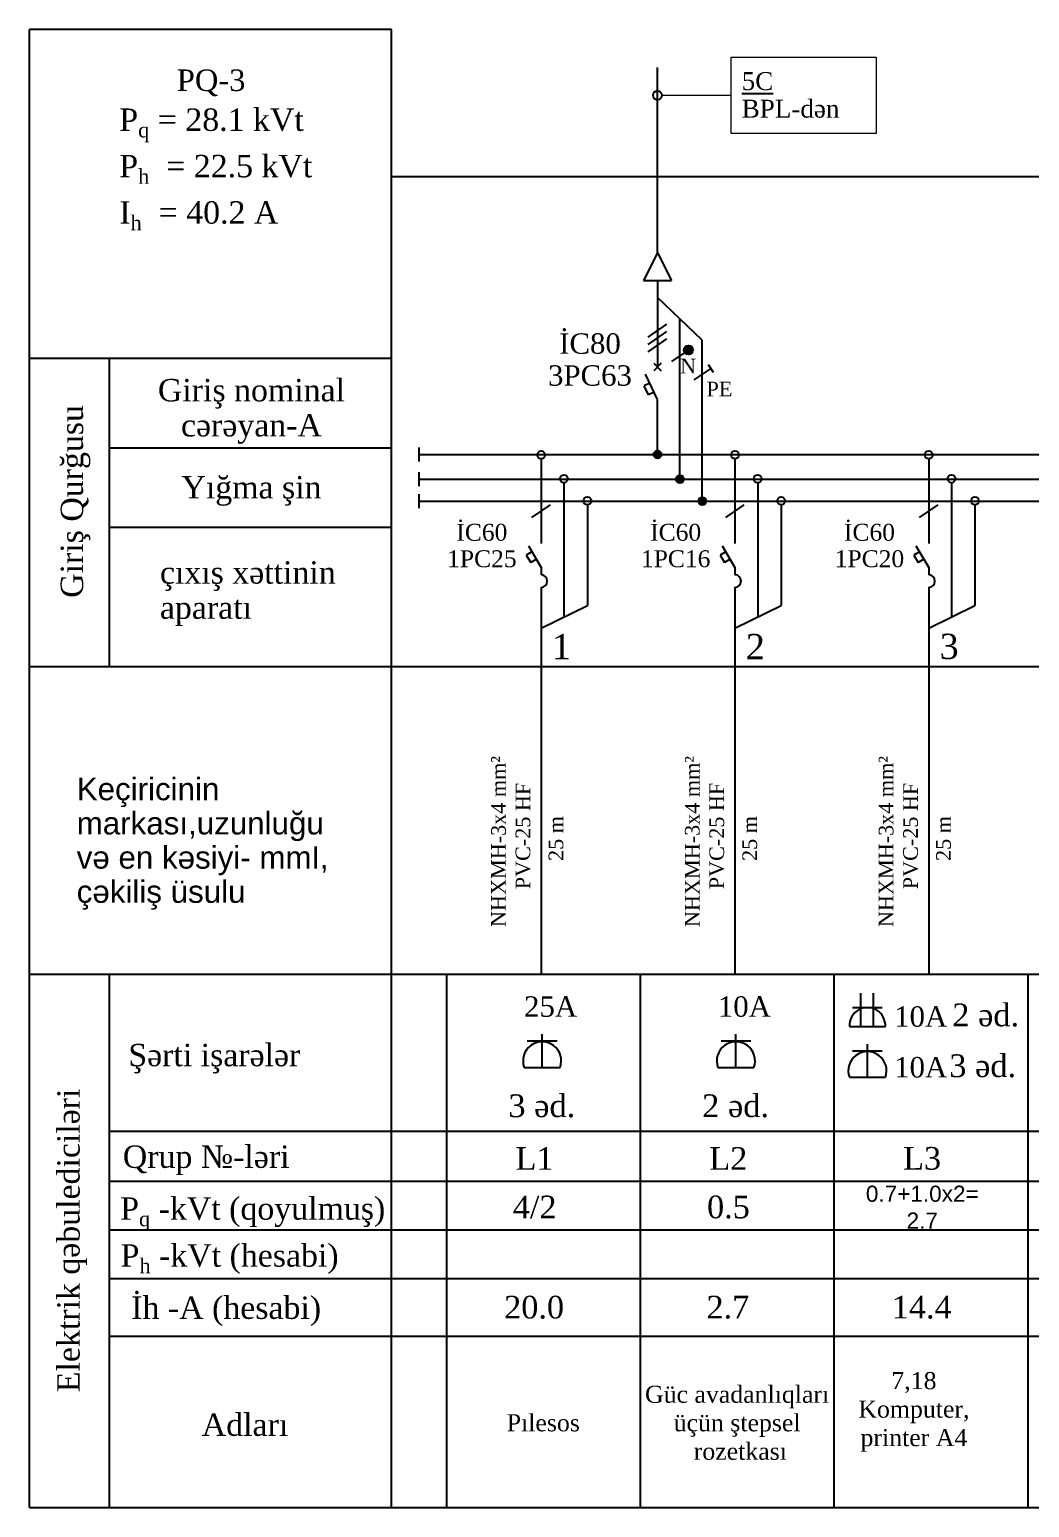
# Model space of a CAD drawing. Header units: millimetres. Extents: x 42452 to 2852333, y -419346 to 834876.
# Drawn here: x 2588714 to 2598011, y 223321 to 237063 of the extents above; entities that cross this region are included whole.
import ezdxf

# ---------------------------------------------------------------- set-up
doc = ezdxf.new("R2010")
doc.units = ezdxf.units.MM
doc.layers.add('1111', color=7, linetype='Continuous')
doc.layers.add('Elektrik isiqlandirma_Lightening.ET-XET', color=7, linetype='Continuous')
doc.styles.add('GENERATED_STYLE_3', font='ARIAALB2.TTF')

# ---------------------------------------------------------------- blocks, each defined once
blk = doc.blocks.new('Line_153', base_point=(156360232, 84644485))
at = {"layer": 'Elektrik isiqlandirma_Lightening.ET-XET', "linetype": 'Continuous'}
for p, q in [((156360232, 84644485), (156360042, 84644359)), ((156360260, 84644443), (156360204, 84644527))]:
    blk.add_line(p, q, dxfattribs=at)
blk = doc.blocks.new('Line_154', base_point=(156359982, 84644692))
at = {"layer": 'Elektrik isiqlandirma_Lightening.ET-XET', "linetype": 'Continuous', "lineweight": 0, "true_color": 0x000000}
blk.add_hatch(color=18, dxfattribs=at).paths.add_polyline_path([(156360033, 84644692), (156360029, 84644712), (156360018, 84644728), (156360002, 84644739), (156359982, 84644743), (156359963, 84644739), (156359947, 84644728), (156359936, 84644712), (156359932, 84644692), (156359936, 84644673), (156359947, 84644656), (156359963, 84644646), (156359982, 84644642), (156360002, 84644646), (156360018, 84644656), (156360029, 84644673)])
at = {"layer": 'Elektrik isiqlandirma_Lightening.ET-XET', "linetype": 'Continuous'}
blk.add_line((156359940, 84644664), (156359792, 84644566), dxfattribs=at)
blk.add_circle((156359982, 84644692), 50.6, dxfattribs=at)
blk = doc.blocks.new('Line_155', base_point=(156360137, 84643008))
at = {"layer": 'Elektrik isiqlandirma_Lightening.ET-XET', "linetype": 'Continuous', "lineweight": 0, "true_color": 0x000000}
blk.add_hatch(color=18, dxfattribs=at).paths.add_polyline_path([(156360181, 84643008), (156360178, 84643024), (156360168, 84643039), (156360154, 84643048), (156360137, 84643052), (156360120, 84643048), (156360106, 84643039), (156360096, 84643024), (156360093, 84643008), (156360096, 84642991), (156360106, 84642976), (156360120, 84642967), (156360137, 84642963), (156360154, 84642967), (156360168, 84642976), (156360178, 84642991)])
at = {"layer": 'Elektrik isiqlandirma_Lightening.ET-XET', "linetype": 'Continuous'}
blk.add_line((156360137, 84643052), (156360137, 84644803), dxfattribs=at)
blk.add_circle((156360137, 84643008), 44.2, dxfattribs=at)
blk = doc.blocks.new('Line_156', base_point=(156359637, 84643528))
at = {"layer": 'Elektrik isiqlandirma_Lightening.ET-XET', "linetype": 'Continuous', "lineweight": 0, "true_color": 0x000000}
blk.add_hatch(color=18, dxfattribs=at).paths.add_polyline_path([(156359681, 84643528), (156359678, 84643545), (156359668, 84643559), (156359654, 84643569), (156359637, 84643572), (156359620, 84643569), (156359606, 84643559), (156359596, 84643545), (156359593, 84643528), (156359596, 84643511), (156359606, 84643496), (156359620, 84643487), (156359637, 84643483), (156359654, 84643487), (156359668, 84643496), (156359678, 84643511)])
at = {"layer": 'Elektrik isiqlandirma_Lightening.ET-XET', "linetype": 'Continuous'}
blk.add_line((156359637, 84643572), (156359637, 84644139), dxfattribs=at)
blk.add_circle((156359637, 84643528), 44.2, dxfattribs=at)
blk = doc.blocks.new('Line_157', base_point=(156359887, 84643252))
at = {"layer": 'Elektrik isiqlandirma_Lightening.ET-XET', "linetype": 'Continuous', "lineweight": 0, "true_color": 0x000000}
blk.add_hatch(color=18, dxfattribs=at).paths.add_polyline_path([(156359931, 84643252), (156359928, 84643269), (156359918, 84643283), (156359904, 84643293), (156359887, 84643296), (156359870, 84643293), (156359856, 84643283), (156359846, 84643269), (156359843, 84643252), (156359846, 84643235), (156359856, 84643221), (156359870, 84643211), (156359887, 84643208), (156359904, 84643211), (156359918, 84643221), (156359928, 84643235)])
at = {"layer": 'Elektrik isiqlandirma_Lightening.ET-XET', "linetype": 'Continuous'}
blk.add_line((156359887, 84643296), (156359887, 84645041), dxfattribs=at)
blk.add_circle((156359887, 84643252), 44.2, dxfattribs=at)
blk = doc.blocks.new('cdvgjyfv fvuf ufu')
at = {"layer": '1111', "color": 0, "ltscale": 20}
for p, q in [((0, 0), (0, 840)), ((-375, 670), (375, 670)), ((-454, 0), (454, 0))]:
    blk.add_line(p, q, dxfattribs=at)
blk.add_arc((0, 165), 483, 340.0346, 199.9654, dxfattribs=at)
blk = doc.blocks.new('Line_167', base_point=(156363518, 84643528))
at = {"layer": 'Elektrik isiqlandirma_Lightening.ET-XET', "linetype": 'Continuous'}
blk.add_line((156363518, 84643483), (156363518, 84642531), dxfattribs=at)
blk.add_circle((156363518, 84643528), 44.2, dxfattribs=at)
blk = doc.blocks.new('Line_168', base_point=(156364038, 84643010))
at = {"layer": 'Elektrik isiqlandirma_Lightening.ET-XET', "linetype": 'Continuous'}
blk.add_line((156364038, 84642966), (156364038, 84641833), dxfattribs=at)
blk.add_circle((156364038, 84643010), 44.2, dxfattribs=at)
blk = doc.blocks.new('Line_169', base_point=(156363773, 84643259))
at = {"layer": 'Elektrik isiqlandirma_Lightening.ET-XET', "linetype": 'Continuous'}
blk.add_line((156363773, 84643215), (156363773, 84642531), dxfattribs=at)
blk.add_circle((156363773, 84643259), 44.2, dxfattribs=at)

msp = doc.modelspace()

# ---------------------------------------------------------------- linework, layer by layer
at = {"linetype": 'Continuous'}
for p, q in [((2588714.43095, 223321.0444), (2588714.43095, 237062.79762)), ((2592081.1156, 237062.79762), (2588714.43095, 237062.79762)), ((2592081.1156, 223321.0444), (2592081.1156, 237062.79762)), ((2592081.1156, 234005.40307), (2588714.43095, 234005.40307)), ((2589456.57772, 231138.40145), (2589456.57772, 234005.40307)), ((2592081.1156, 233171.93322), (2589456.57772, 233171.93322)), ((2592081.1156, 232432.30214), (2589456.57772, 232432.30214)), ((2592081.1156, 231138.40145), (2588714.43095, 231138.40145)), ((2589456.57772, 223321.0444), (2589456.57772, 228278.921))]:
    msp.add_line(p, q, dxfattribs=at)
at = {"color": 92, "lineweight": 25}
for p, q in [((2596443.25026, 227791.92982), (2596443.25026, 228101.53227)), ((2596561.24448, 227791.92982), (2596561.24448, 228101.53227)), ((2596366.53997, 227969.29749), (2596642.94142, 227969.29749)), ((2596337.62022, 227791.92982), (2596671.86116, 227791.92982))]:
    msp.add_line(p, q, dxfattribs=at)
at = {"linetype": 'Continuous'}
for centre in [(2593468.59955, 231934.14188), (2595270.5289, 231934.14188), (2597072.45824, 231934.14188)]:
    msp.add_arc(centre, 59.57369, 272.96227837, 87.03772163, dxfattribs=at)
at = {"color": 92, "lineweight": 25}
msp.add_ellipse((2596504.74069, 227801.88164), major_axis=(-167.41652, 0), ratio=0.9999959924, start_param=3.0821138772, end_param=6.3426640837, dxfattribs=at)
at = {"layer": 'Elektrik isiqlandirma_Lightening.ET-XET', "linetype": 'Continuous'}
for p, q in [((2594553.07209, 234988.08279), (2594553.07209, 236709.72265)), ((2592081.1156, 235695.67184), (2627930.7253, 235695.67184)), ((2594553.07209, 234988.08279), (2594423.89835, 234729.73531)), ((2594553.07209, 234988.08279), (2594682.24583, 234729.73531)), ((2594423.89835, 234729.73531), (2594682.24583, 234729.73531)), ((2594553.07209, 234729.73531), (2594553.07209, 233925.40084)), ((2594969.84796, 234175.16498), (2594553.07209, 234571.2568)), ((2594467.17736, 234203.70436), (2594638.96682, 234322.8775)), ((2594467.06857, 234135.28249), (2594639.07561, 234254.14136)), ((2594467.06857, 234066.79024), (2594639.07561, 234185.64911)), ((2594517.70702, 233960.44776), (2594588.43716, 233890.35392)), ((2594588.43716, 233960.44776), (2594517.70702, 233890.35392)), ((2594482.03994, 233773.64894), (2594430.51159, 233748.86939)), ((2594469.73128, 233664.83743), (2594430.51159, 233748.86939)), ((2594553.07209, 233621.45574), (2594442.74421, 233857.84381)), ((2594521.25964, 233689.61698), (2594469.73128, 233664.83743)), ((2592335.16356, 233176.50029), (2592335.16356, 233047.15547)), ((2592335.16356, 233111.82788), (2627930.7253, 233111.82788)), ((2592335.16356, 232946.6412), (2592335.16356, 232817.29637)), ((2592335.16356, 232881.96878), (2627930.7253, 232881.96878)), ((2592335.16356, 232742.90245), (2592335.16356, 232613.55763)), ((2592335.16356, 232678.23004), (2627930.7253, 232678.23004)), ((2593385.32685, 232526.18818), (2593557.67483, 232643.23177)), ((2595187.25619, 232526.18818), (2595359.60417, 232643.23177)), ((2596989.18554, 232526.18818), (2597161.53352, 232643.23177)), ((2593352.78328, 232261.19662), (2593471.67822, 232061.34298)), ((2593682.71109, 232284.11692), (2593682.71109, 231600.00411)), ((2595154.71263, 232261.19662), (2595273.60757, 232061.34298)), ((2595484.64043, 232284.11692), (2595484.64043, 231600.00411)), ((2596956.64197, 232261.19662), (2597075.53691, 232061.34298)), ((2597286.56978, 232284.11692), (2597286.56978, 231600.00411)), ((2593385.47406, 232206.24584), (2593333.00909, 232176.68004)), ((2593333.00909, 232176.68004), (2593374.28707, 232107.29479)), ((2593426.75204, 232136.86059), (2593374.28707, 232107.29479)), ((2595187.4034, 232206.24584), (2595134.93844, 232176.68004)), ((2595134.93844, 232176.68004), (2595176.21642, 232107.29479)), ((2595228.68138, 232136.86059), (2595176.21642, 232107.29479)), ((2596989.33275, 232206.24584), (2596936.86778, 232176.68004)), ((2596936.86778, 232176.68004), (2596978.14576, 232107.29479)), ((2597030.61073, 232136.86059), (2596978.14576, 232107.29479)), ((2593471.67822, 232061.34298), (2593471.67822, 231993.63597)), ((2595273.60757, 232061.34298), (2595273.60757, 231993.63597)), ((2597075.53691, 232061.34298), (2597075.53691, 231993.63597)), ((2593471.67822, 231878.24307), (2593471.67822, 228278.921)), ((2595273.60757, 231878.24307), (2595273.60757, 228278.921)), ((2597075.53691, 231878.24307), (2597075.53691, 228278.921)), ((2593471.67822, 231495.81807), (2593901.33474, 231707.9377)), ((2595273.60757, 231495.81807), (2595703.26409, 231707.9377)), ((2597075.53691, 231495.81807), (2597505.19343, 231707.9377)), ((2625145.1755, 231138.40145), (2588719.22769, 231138.40145)), ((2588714.43095, 228278.921), (2627930.7253, 228278.921)), ((2592593.36137, 223321.0444), (2592593.36137, 228278.921)), ((2594395.29071, 223321.0444), (2594395.29071, 228278.921)), ((2596197.22006, 223321.0444), (2596197.22006, 228278.921)), ((2597999.1494, 223321.0444), (2597999.1494, 228278.921)), ((2589456.57772, 226819.72174), (2627930.7253, 226819.72174)), ((2589456.57772, 226354.91467), (2627930.7253, 226354.91467)), ((2589456.57772, 225901.80399), (2627930.7253, 225901.80399)), ((2589456.57772, 225449.57127), (2627930.7253, 225449.57127)), ((2589456.57772, 224912.84081), (2627930.7253, 224912.84081)), ((2588714.43095, 223321.0444), (2627930.7253, 223321.0444))]:
    msp.add_line(p, q, dxfattribs=at)
at = {"layer": 'Elektrik isiqlandirma_Lightening.ET-XET', "color": 8, "linetype": 'Continuous', "lineweight": 18}
for p, q in [((2594594.74937, 236451.83879), (2595108.74862, 236451.83879)), ((2595108.74862, 236451.83879), (2595238.80621, 236451.83879))]:
    msp.add_line(p, q, dxfattribs=at)
at = {"layer": 'Elektrik isiqlandirma_Lightening.ET-XET', "color": 1, "lineweight": 18, "flags": 128}
msp.add_lwpolyline([(2595238.80621, 236806.63633), (2596585.64894, 236806.63633), (2596585.64894, 236097.04125), (2595238.80621, 236097.04125)], close=True, dxfattribs=at)
at = {"layer": 'Elektrik isiqlandirma_Lightening.ET-XET', "linetype": 'Continuous'}
msp.add_circle((2594553.07209, 236451.83879), 41.67728, dxfattribs=at)

# ---------------------------------------------------------------- block references
at = {"color": 92, "lineweight": 25, "xscale": 0.3684981411695097, "yscale": 0.3684966643921281, "zscale": 0.3684967944412932}
for p in [(2593480.47308, 227412.37497), (2595282.40243, 227412.37497), (2596504.74069, 227320.39184)]:
    msp.add_blockref('cdvgjyfv fvuf ufu', p, dxfattribs=at)
at = {"layer": 'Elektrik isiqlandirma_Lightening.ET-XET', "linetype": 'Continuous'}
for name, p, xscale, yscale, zscale in [('Line_157', (2594761.46002, 232881.96878), 0.8335455826161055, 0.8335455826161055, 0.8335455826161055), ('Line_155', (2594969.84796, 232678.23004), 0.8335455826161055, 0.8335455826161055, 0.8335455826161055), ('Line_154', (2594840.98146, 234082.50703), 0.8335455826161055, 0.8335455826161055, 0.8335455826161055), ('Line_153', (2595049.36939, 233909.94465), 0.8335455826161055, 0.8335455826161055, 0.8335455826161055), ('Line_156', (2594553.07209, 233111.82788), 0.8335455826161055, 0.8335455826161055, 0.8335455826161055), ('Line_167', (2593471.50084, 233107.6928), 0.8259916270630292, 0.8259916270630292, 0.8259916270630292), ('Line_167', (2595273.43018, 233107.6928), 0.8259916270630292, 0.8259916270630292, 0.8259916270630292), ('Line_167', (2597075.35953, 233107.6928), 0.8259916270630292, 0.8259916270630292, 0.8259916270630292), ('Line_169', (2593682.71109, 232885.87338), 0.8259916270630292, 0.8259916270630292, 0.8259916270630292), ('Line_169', (2595484.64043, 232885.87338), 0.8259916270630292, 0.8259916270630292, 0.8259916270630292), ('Line_169', (2597286.56978, 232885.87338), 0.8259916270630292, 0.8259916270630292, 0.8259916270630292), ('Line_168', (2593901.33474, 232679.92869), 0.8259916270630292, 0.8259916270630292, 0.8259916270630292), ('Line_168', (2595703.26409, 232679.92869), 0.8259916270630292, 0.8259916270630292, 0.8259916270630292), ('Line_168', (2597505.19343, 232679.92869), 0.8259916270630292, 0.8259916270630292, 0.8259916270630292)]:
    msp.add_blockref(name, p, dxfattribs=dict(at, xscale=xscale, yscale=yscale, zscale=zscale))

# ---------------------------------------------------------------- texts
at = {"linetype": 'Continuous', "style": 'GENERATED_STYLE_3'}
for s, insert, char_height, attachment_point, line_spacing_factor in [('\\A1;{\\fTimes New Roman|b0|i0|c0|p18;Giriş \\fTimes New Roman|b0|i0|c0|p18;nominal \\P\\fTimes New Roman|b0|i0|c0|p18;cərəyan-A}', (2590777.7502, 233512.30901), 208.3863957, 5, 0.939614), ('\\A1;{\\fTimes New Roman|b0|i0|c0|p18;çıxış x\\fTimes New Roman|b0|i0|c204|p18;ə\\fTimes New Roman|b0|i0|c0|p18;ttinin \\Paparatı}', (2589926.41562, 231817.43293), 208.38639565, 4, 0.939577), ('\\A1;{\\fArial|b0|i0|c162|p34;Ke\\fArial|b0|i0|c238|p34;ç\\fArial|b0|i0|c162|p34;iricinin \\Pmarkası,uzunluğu\\Pvə en kəsiyi- mm}І{\\fArial|b0|i0|c162|p34;,\\Pçəkiliş üsulu}', (2589152.91265, 229492.01736), 208.3863957, 4, 0.915369)]:
    msp.add_mtext(s, dxfattribs=dict(at, insert=insert, char_height=char_height, attachment_point=attachment_point, line_spacing_factor=line_spacing_factor))
at = {"linetype": 'Continuous', "char_height": 208.3863957, "rotation": 90, "style": 'GENERATED_STYLE_3'}
for s, insert, attachment_point in [('\\A1;{\\fTimes New Roman|b0|i0|c0|p18;Giriş Qurğusu}', (2589142.33584, 231778.89124), 4), ('\\A1;{\\fTimes New Roman|b0|i0|c204|p18;Elektrik qəbulediciləri}', (2589110.04851, 225804.19783), 5)]:
    msp.add_mtext(s, dxfattribs=dict(at, insert=insert, attachment_point=attachment_point))
at = {"linetype": 'Continuous', "style": 'GENERATED_STYLE_3'}
for s, insert, char_height, attachment_point in [('\\A1;{\\fTimes New Roman|b0|i0|c0|p18;Yığma şin}', (2590777.7502, 232772.67791), 208.3863957, 5), ('\\A1;{\\fTimes New Roman|b0|i0|c0|p18;Şərti işarələr\\fTimes New Roman|b0|i0|c0|p18;  }', (2590432.25004, 227493.8134), 208.3863957, 5), ('\\A1;{\\fTimes New Roman|b0|i0|c0|p18;Qrup №-ləri}', (2589581.66074, 226548.79162), 208.3863957, 4), ('\\A1;{\\fTimes New Roman|b0|i0|c0|p18;P\\H0.66x;\\S ^ q;\\H1.5152x; -kVt (qoyulmuş)}', (2590789.37627, 226096.70403), 208.3863957, 5), ('\\A1;{\\fTimes New Roman|b0|i0|c0|p18;P\\fTimes New Roman|b0|i0|c0|p18;\\A1{\\H.66x;\\S ^ h;}\\fTimes New Roman|b0|i0|c0|p18; -kVt (hesabi)}', (2590574.55083, 225660.63682), 208.38639565, 5), ('\\A1;{\\fTimes New Roman|b0|i0|c0|p18;İh -A (hesabi)}', (2590542.65969, 225144.59474), 208.3863957, 5), ('\\A1;{\\fTimes New Roman|b0|i0|c0|p18;Adları}', (2590717.47159, 224089.06492), 208.3863957, 5)]:
    msp.add_mtext(s, dxfattribs=dict(at, insert=insert, char_height=char_height, attachment_point=attachment_point))
at = {"layer": 'Elektrik isiqlandirma_Lightening.ET-XET', "linetype": 'Continuous', "style": 'GENERATED_STYLE_3'}
for s, insert, char_height, attachment_point in [('\\A1;{\\fTimes New Roman|b0|i0|c238|p18;P\\fTimes New Roman|b0|i0|c204|p18;Q-3  }', (2590402.67264, 236566.99117), 200, 5), ('\\A1;{\\fTimes New Roman|b0|i0|c0|p18;N\\fTimes New Roman|b0|i0|c0|p18;\\H1.256997x; }', (2594762.77288, 233933.55234), 136.9555901, 4), ('\\A1;{\\fTimes New Roman|b0|i0|c0|p18;PE\\fTimes New Roman|b0|i0|c0|p18; }', (2595008.49658, 233720.20061), 136.9555901, 4), ('\\A1;{\\fTimes New Roman|b0|i0|c204|p18;4/2}', (2593411.13504, 226112.97894), 210.7009078, 5), ('\\A1;{\\fTimes New Roman|b0|i0|c204|p18;0.5}', (2595213.06438, 226112.97894), 210.7009078, 5), ('\\A1;{\\fArial|b0|i0|c0|p34;0.7+1.0x2=\\P2.7}', (2597014.99373, 226112.97894), 150, 5)]:
    msp.add_mtext(s, dxfattribs=dict(at, insert=insert, char_height=char_height, attachment_point=attachment_point))
at = {"layer": 'Elektrik isiqlandirma_Lightening.ET-XET', "insert": (2595335.72556, 236454.05699), "char_height": 166.70911652, "width": 1315.3049042, "attachment_point": 4, "line_spacing_factor": 0.9227, "style": 'GENERATED_STYLE_3'}
msp.add_mtext('\\A1;{\\fTimes New Roman|b0|i0|c0|p18;\\L5\\fTimes New Roman|b0|i0|c238|p18;C\\fTimes New Roman|b0|i0|c204|p18;\\P\\fTimes New Roman|b0|i0|c238|p18;\\lBPL-\\fTimes New Roman|b0|i0|c204|p18;dən  }', dxfattribs=at)
at = {"layer": 'Elektrik isiqlandirma_Lightening.ET-XET', "linetype": 'Continuous', "style": 'GENERATED_STYLE_3'}
for s, insert, char_height, attachment_point, line_spacing_factor in [('\\A1;{\\fTimes New Roman|b0|i0|c204|p18;P\\H0.66x;\\S ^ q;\\H1.5152x; = \\fTimes New Roman|b0|i0|c0|p18;28\\fTimes New Roman|b0|i0|c238|p18;.\\fTimes New Roman|b0|i0|c0|p18;1\\fTimes New Roman|b0|i0|c204|p18; kVt\\P\\H0.99997x;P\\H0.66x;\\S ^ h;\\H1.5152x;  =\\fTimes New Roman|b0|i0|c238|p18; \\fTimes New Roman|b0|i0|c0|p18;22\\fTimes New Roman|b0|i0|c238|p18;.\\fTimes New Roman|b0|i0|c0|p18;5\\fTimes New Roman|b0|i0|c204|p18; kVt\\PI\\H0.66x;\\S ^ h;\\H1.5152x;  = \\fTimes New Roman|b0|i0|c0|p18;40\\fTimes New Roman|b0|i0|c238|p18;.\\fTimes New Roman|b0|i0|c0|p18;2\\fTimes New Roman|b0|i0|c204|p18; A}', (2589548.89015, 235793.49071), 208.38639565, 4, 1.066525), ('\\A1;{\\fTimes New Roman|b0|i0|c0|p18;İ\\fTimes New Roman|b0|i0|c204|p18;C\\fTimes New Roman|b0|i0|c0|p18;8\\fTimes New Roman|b0|i0|c204|p18;0\\P3PC\\fTimes New Roman|b0|i0|c0|p18;63}', (2593925.35218, 233993.34912), 189.63081706, 5, 0.938829)]:
    msp.add_mtext(s, dxfattribs=dict(at, insert=insert, char_height=char_height, attachment_point=attachment_point, line_spacing_factor=line_spacing_factor))
at = {"layer": 'Elektrik isiqlandirma_Lightening.ET-XET', "linetype": 'Continuous', "char_height": 157.0550408, "width": 831.0558875, "attachment_point": 5, "line_spacing_factor": 0.938829, "style": 'GENERATED_STYLE_3'}
for s, insert in [('\\A1;{\\fTimes New Roman|b0|i0|c204|p18;İC60\\P1PC25}', (2592920.15909, 232264.14872)), ('\\A1;{\\fTimes New Roman|b0|i0|c204|p18;İC60\\P1PC25}', (2592920.15909, 232264.14872)), ('\\A1;{\\fTimes New Roman|b0|i0|c204|p18;İC60\\P1PC16}', (2594722.08844, 232264.14872)), ('\\A1;{\\fTimes New Roman|b0|i0|c0|p18;İ\\fTimes New Roman|b0|i0|c204|p18;C60\\P1PC\\fTimes New Roman|b0|i0|c0|p18;20}', (2596524.01778, 232264.14872))]:
    msp.add_mtext(s, dxfattribs=dict(at, insert=insert))
at = {"layer": 'Elektrik isiqlandirma_Lightening.ET-XET', "color": 3, "linetype": 'Continuous', "attachment_point": 5, "style": 'GENERATED_STYLE_3'}
for s, insert, char_height, width in [('\\A1;{\\fTimes New Roman|b0|i0|c238|p18;1}', (2593661.0553, 231325.6984), 235.0916651, 596.7848819), ('\\A1;{\\fTimes New Roman|b0|i0|c204|p18;2}', (2595462.98464, 231325.6984), 235.0916651, 596.7848819), ('\\A1;{\\fTimes New Roman|b0|i0|c204|p18;3}', (2597264.91399, 231325.6984), 235.0916651, 596.7848819), ('\\A1;{\\fTimes New Roman|b0|i0|c238|p18;L1}', (2593409.63727, 226565.88426), 210.7009078, 331.3184427), ('\\A1;{\\fTimes New Roman|b0|i0|c238|p18;L\\fTimes New Roman|b0|i0|c204|p18;2}', (2595211.56661, 226565.88426), 210.7009078, 331.3184427), ('\\A1;{\\fTimes New Roman|b0|i0|c238|p18;L\\fTimes New Roman|b0|i0|c204|p18;3}', (2597013.49596, 226565.88426), 210.7009078, 331.3184427)]:
    msp.add_mtext(s, dxfattribs=dict(at, insert=insert, char_height=char_height, width=width))
at = {"layer": 'Elektrik isiqlandirma_Lightening.ET-XET', "linetype": 'Continuous', "attachment_point": 2, "rotation": 90, "style": 'GENERATED_STYLE_3'}
for s, insert, char_height in [('{\\fTimes New Roman|b0|i0|c238|p18;\\C7; \\fTimes New Roman|b0|i0|c204|p18;\\C0;NHXMH-3х\\fTimes New Roman|b0|i0|c238|p18;4\\C7; mm²\\fTimes New Roman|b0|i0|c204|p18;\\C0;\\P\\fTimes New Roman|b0|i0|c238|p18;\\C7;   PVC-25 \\fTimes New Roman|b0|i0|c204|p18;\\C0;H\\fTimes New Roman|b0|i0|c238|p18;\\C7;F}', (2593006.14748, 229487.19524), 136.38760296), ('{\\fTimes New Roman|b0|i0|c238|p18;\\C7; \\fTimes New Roman|b0|i0|c204|p18;\\C0;NHXMH-3х\\fTimes New Roman|b0|i0|c238|p18;4\\C7; mm²\\fTimes New Roman|b0|i0|c204|p18;\\C0;\\P\\fTimes New Roman|b0|i0|c238|p18;\\C7;   PVC-25 \\fTimes New Roman|b0|i0|c204|p18;\\C0;H\\fTimes New Roman|b0|i0|c238|p18;\\C7;F}', (2594808.07683, 229487.19524), 136.38760296), ('{\\fTimes New Roman|b0|i0|c238|p18;\\C7; \\fTimes New Roman|b0|i0|c204|p18;\\C0;NHXMH-3х\\fTimes New Roman|b0|i0|c238|p18;4\\C7; mm²\\fTimes New Roman|b0|i0|c204|p18;\\C0;\\P\\fTimes New Roman|b0|i0|c238|p18;\\C7;   PVC-25 \\fTimes New Roman|b0|i0|c204|p18;\\C0;H\\fTimes New Roman|b0|i0|c238|p18;\\C7;F}', (2596610.00617, 229487.19524), 136.38760296), ('\\A1;{\\fTimes New Roman|b0|i0|c204|p18;25 m}', (2593540.16163, 229540.9171), 136.387603), ('\\A1;{\\fTimes New Roman|b0|i0|c204|p18;25 m}', (2595342.09098, 229540.9171), 136.387603), ('\\A1;{\\fTimes New Roman|b0|i0|c204|p18;25 m}', (2597144.02032, 229540.9171), 136.387603)]:
    msp.add_mtext(s, dxfattribs=dict(at, insert=insert, char_height=char_height))
at = {"layer": 'Elektrik isiqlandirma_Lightening.ET-XET', "color": 7, "linetype": 'Continuous', "attachment_point": 5, "style": 'GENERATED_STYLE_3'}
for s, insert, char_height in [('\\A1;{\\fTimes New Roman|b0|i0|c204|p18;25\\fTimes New Roman|b0|i0|c238|p18;A}', (2593559.12095, 227977.15474), 189.8205617), ('\\A1;{\\fTimes New Roman|b0|i0|c204|p18;10\\fTimes New Roman|b0|i0|c238|p18;A}', (2595361.0503, 227977.15474), 189.8205617), ('\\A1;{\\fTimes New Roman|b0|i0|c204|p18;10\\fTimes New Roman|b0|i0|c238|p18;A}', (2597000.4021, 227884.20015), 189.8205617), ('\\A1;{\\fTimes New Roman|b0|i0|c204|p18;2 \\fTimes New Roman|b0|i0|c238|p18;əd\\fTimes New Roman|b0|i0|c204|p18;.\\fTimes New Roman|b0|i0|c238|p18;  }', (2597604.61259, 227898.11362), 211.85324408), ('\\A1;{\\fTimes New Roman|b0|i0|c204|p18;10\\fTimes New Roman|b0|i0|c238|p18;A}', (2597000.4021, 227412.66217), 189.8205617), ('\\A1;{\\fTimes New Roman|b0|i0|c0|p18;3\\fTimes New Roman|b0|i0|c204|p18; \\fTimes New Roman|b0|i0|c238|p18;əd\\fTimes New Roman|b0|i0|c204|p18;.\\fTimes New Roman|b0|i0|c238|p18;  }', (2597576.80286, 227425.83643), 211.85324408), ('\\A1;{\\fTimes New Roman|b0|i0|c204|p18;3 \\fTimes New Roman|b0|i0|c238|p18;əd\\fTimes New Roman|b0|i0|c204|p18;.\\fTimes New Roman|b0|i0|c238|p18;  }', (2593477.4848, 227053.74828), 211.85324408), ('\\A1;{\\fTimes New Roman|b0|i0|c204|p18;2 \\fTimes New Roman|b0|i0|c238|p18;əd\\fTimes New Roman|b0|i0|c204|p18;.\\fTimes New Roman|b0|i0|c238|p18;  }', (2595279.41414, 227053.74828), 211.85324408)]:
    msp.add_mtext(s, dxfattribs=dict(at, insert=insert, char_height=char_height))
at = {"layer": 'Elektrik isiqlandirma_Lightening.ET-XET', "linetype": 'Continuous', "char_height": 210.7009078, "width": 712.0063638, "attachment_point": 5, "style": 'GENERATED_STYLE_3'}
for s, insert in [('\\A1;{\\fTimes New Roman|b0|i0|c204|p18;20.0}', (2593405.75255, 225181.35562)), ('\\A1;{\\fTimes New Roman|b0|i0|c204|p18;2.7}', (2595207.6819, 225181.35562)), ('\\A1;{\\fTimes New Roman|b0|i0|c0|p18;14.4}', (2597009.61124, 225181.35562))]:
    msp.add_mtext(s, dxfattribs=dict(at, insert=insert))
at = {"layer": 'Elektrik isiqlandirma_Lightening.ET-XET', "color": 7, "linetype": 'Continuous', "char_height": 158.8918572, "attachment_point": 5, "style": 'GENERATED_STYLE_3'}
for s, insert, width in [('\\A1;{\\fTimes New Roman|b0|i0|c204|p18;7,18\\P\\fTimes New Roman|b0|i0|c238|p18;Komputer\\C256;, \\fTimes New Roman|b0|i0|c204|p18;printer A4}', (2596937.32711, 224209.55542), 1484.841068), ('\\A1;{\\fTimes New Roman|b0|i0|c238|p18;Güc avadanlıqları \\fTimes New Roman|b0|i0|c204|p18;\\P\\fTimes New Roman|b0|i0|c238|p18;üçün ştepsel\\fTimes New Roman|b0|i0|c204|p18;\\P\\fTimes New Roman|b0|i0|c238|p18; rozetkası}', (2595293.28029, 224107.22823), 10493.8101362), ('\\A1;{\\fTimes New Roman|b0|i0|c238|p18;Pılesos}', (2593491.35094, 224107.22823), 10493.8101362)]:
    msp.add_mtext(s, dxfattribs=dict(at, insert=insert, width=width))

doc.saveas('drawing.dxf')
